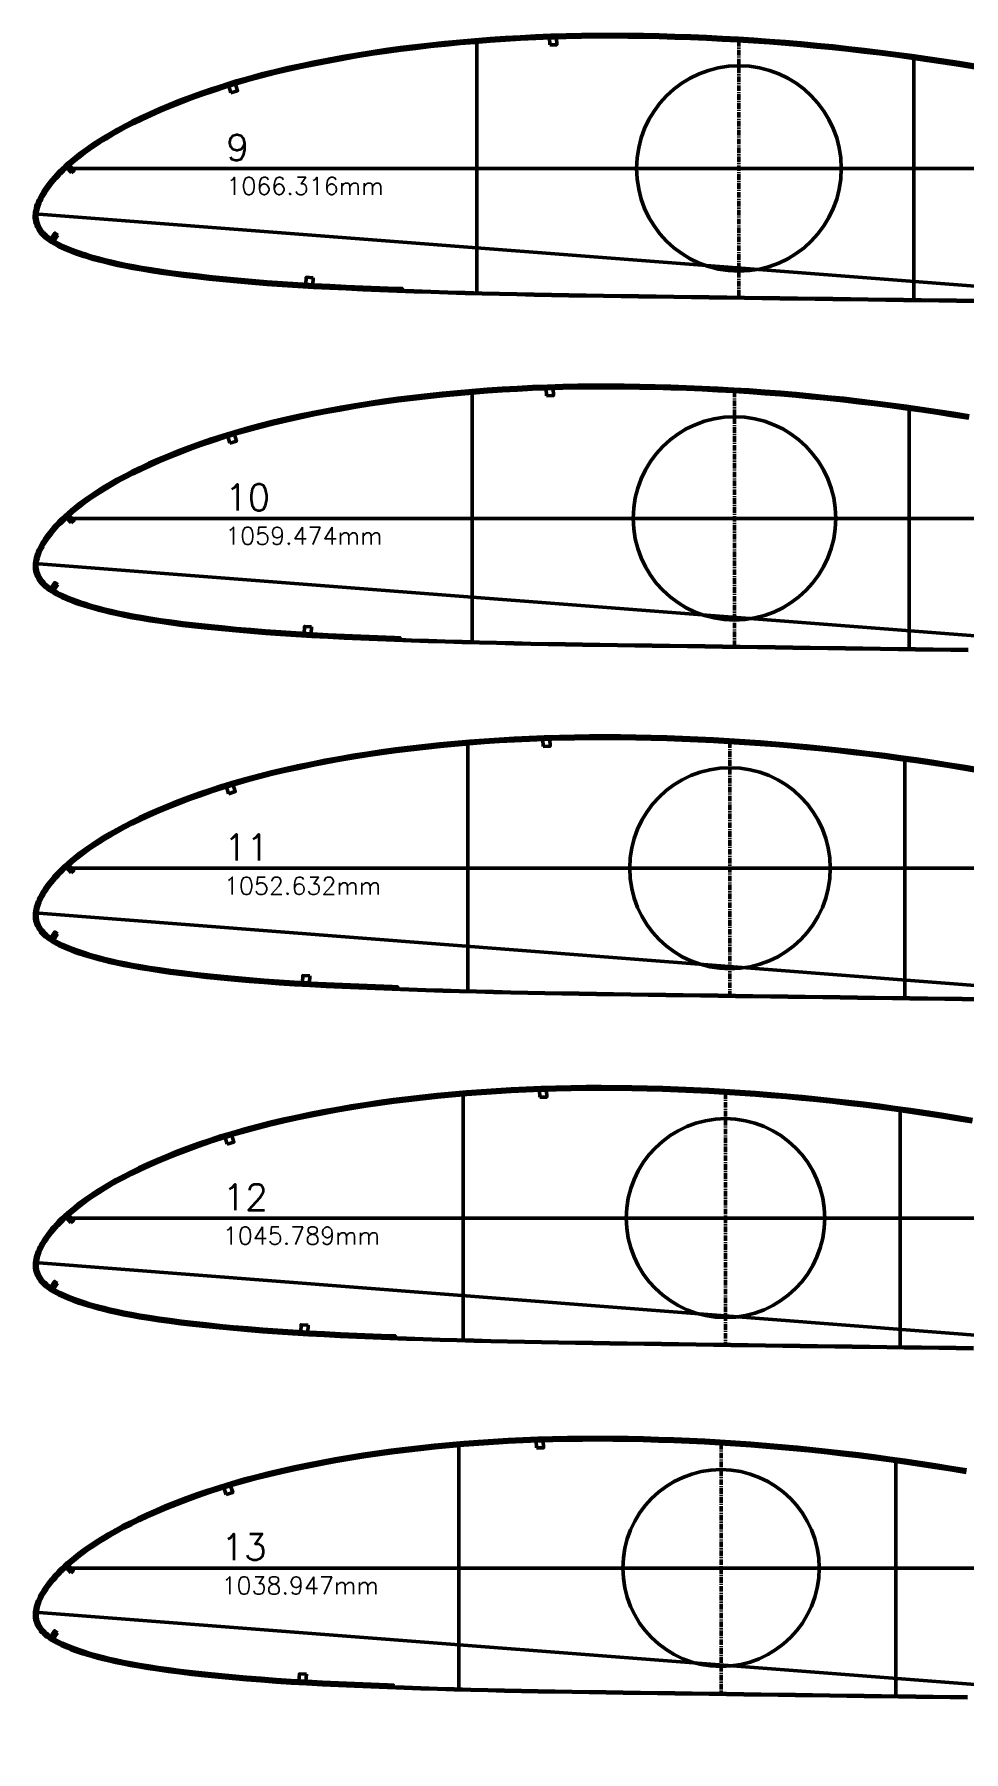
# Model space of a CAD drawing. Header units: metres. Extents: x -3 to 1074, y -15727 to -22.
# Drawn here: x -3 to 528, y -2805 to -1823 of the extents above; entities that cross this region are included whole.
import ezdxf
from ezdxf.enums import TextEntityAlignment as Align

# ---------------------------------------------------------------- set-up
doc = ezdxf.new("R2010")
doc.units = ezdxf.units.M
doc.linetypes.add('CENTER', pattern=[5.08, 3.175, -0.635, 0.635, -0.635])
for name, color, linetype, lineweight in [('FoilLayer', 7, 'Continuous', 50), ('StringerLayer', 7, 'Continuous', 50), ('SubLayer', 7, 'Continuous', 50), ('TextLayer', 7, 'Continuous', 50)]:
    doc.layers.add(name, color=color, linetype=linetype, lineweight=lineweight)
doc.styles.add('MSゴシック', font='romans')

msp = doc.modelspace()

# ---------------------------------------------------------------- linework, layer by layer
at = {"layer": 'FoilLayer'}
for points in [[(534.97, -1840.93), (525.9, -1839.47), (516.84, -1838.07), (507.78, -1836.73), (498.72, -1835.44), (489.67, -1834.23), (480.63, -1833.07), (471.59, -1831.98), (462.56, -1830.95), (453.52, -1829.99), (444.49, -1829.09), (435.47, -1828.26), (426.44, -1827.49), (417.41, -1826.79), (408.38, -1826.15), (399.34, -1825.58), (390.3, -1825.07), (381.28, -1824.62), (372.26, -1824.24), (363.25, -1823.93), (354.26, -1823.68), (345.28, -1823.5), (336.33, -1823.39), (327.41, -1823.34), (318.55, -1823.35), (309.74, -1823.45), (300.98, -1823.62), (292.25, -1823.89), (283.53, -1824.24), (274.83, -1824.67), (266.14, -1825.17), (257.47, -1825.75), (248.83, -1826.41), (240.23, -1827.15), (231.67, -1827.97), (223.15, -1828.87), (214.69, -1829.85), (206.28, -1830.91), (197.94, -1832.06), (189.67, -1833.28), (181.46, -1834.6), (173.32, -1836.01), (165.24, -1837.5), (157.25, -1839.05), (149.41, -1840.67), (141.73, -1842.36), (134.19, -1844.14), (126.81, -1846), (119.58, -1847.96), (112.49, -1849.99), (105.56, -1852.11), (98.79, -1854.3), (92.22, -1856.55), (85.84, -1858.86), (79.69, -1861.22), (73.77, -1863.59), (68.12, -1865.96), (62.76, -1868.32), (57.7, -1870.67), (52.95, -1872.99), (48.49, -1875.28), (44.33, -1877.54), (40.44, -1879.74), (36.82, -1881.89), (33.47, -1883.97), (30.35, -1885.99), (27.47, -1887.95), (24.8, -1889.86), (22.34, -1891.72), (20.05, -1893.53), (17.93, -1895.29), (15.96, -1897), (14.14, -1898.65), (12.44, -1900.26), (10.87, -1901.82), (9.41, -1903.35), (8.05, -1904.83), (6.8, -1906.29), (5.64, -1907.7), (4.56, -1909.08), (3.56, -1910.44), (2.64, -1911.77), (1.79, -1913.06), (0.99, -1914.32), (0.28, -1915.57), (-0.35, -1916.8), (-0.93, -1918.01), (-1.46, -1919.19), (-1.92, -1920.36), (-2.29, -1921.52), (-2.6, -1922.66), (-2.85, -1923.78), (-3.05, -1924.89), (-3.18, -1925.97), (-3.25, -1927.05), (-3.24, -1928.14), (-3.15, -1929.24), (-2.96, -1930.34), (-2.67, -1931.45), (-2.28, -1932.54), (-1.81, -1933.62), (-1.24, -1934.69), (-0.57, -1935.73), (0.19, -1936.74), (1.05, -1937.73), (1.98, -1938.69), (3, -1939.62), (4.11, -1940.53), (5.3, -1941.42), (6.58, -1942.27), (7.95, -1943.1), (9.42, -1943.91), (10.98, -1944.71), (12.64, -1945.5), (14.41, -1946.29), (16.29, -1947.09), (18.29, -1947.89), (20.43, -1948.7), (22.72, -1949.51), (25.17, -1950.32), (27.8, -1951.13), (30.64, -1951.95), (33.69, -1952.78), (36.99, -1953.64), (40.56, -1954.51), (44.42, -1955.39), (48.61, -1956.27), (53.15, -1957.15), (58.09, -1958.02), (63.45, -1958.89), (69.25, -1959.78), (75.48, -1960.67), (82.14, -1961.54), (89.22, -1962.38), (96.72, -1963.2), (104.6, -1964), (112.79, -1964.77), (121.22, -1965.53), (129.81, -1966.23), (138.55, -1966.87), (147.45, -1967.44), (156.54, -1967.96), (165.8, -1968.44), (175.19, -1968.89), (184.7, -1969.3), (194.33, -1969.69), (204.05, -1970.07), (213.82, -1970.43), (223.59, -1970.78), (233.36, -1971.1), (243.16, -1971.39), (253, -1971.65), (262.89, -1971.89), (272.79, -1972.13), (282.69, -1972.35), (292.58, -1972.55), (302.48, -1972.72), (312.43, -1972.87), (322.43, -1973.01), (332.45, -1973.16), (342.49, -1973.31), (352.55, -1973.46), (362.63, -1973.6), (372.73, -1973.73), (382.84, -1973.87), (392.95, -1974.01), (403.07, -1974.16), (413.18, -1974.31), (423.29, -1974.45), (433.39, -1974.59), (443.5, -1974.72), (453.62, -1974.85), (463.73, -1974.99), (473.84, -1975.14), (483.96, -1975.28), (494.07, -1975.42), (504.18, -1975.55), (514.28, -1975.68), (524.38, -1975.81), (534.47, -1975.94)], [(534.73, -1842.41), (525.67, -1840.95), (516.62, -1839.55), (507.57, -1838.21), (498.52, -1836.93), (489.48, -1835.71), (480.45, -1834.56), (471.42, -1833.47), (462.4, -1832.44), (453.37, -1831.48), (444.36, -1830.58), (435.34, -1829.75), (426.32, -1828.98), (417.31, -1828.28), (408.28, -1827.65), (399.26, -1827.08), (390.23, -1826.57), (381.21, -1826.12), (372.21, -1825.74), (363.21, -1825.43), (354.23, -1825.18), (345.26, -1825), (336.32, -1824.89), (327.41, -1824.84), (318.56, -1824.85), (309.77, -1824.95), (301.03, -1825.12), (292.31, -1825.39), (283.61, -1825.74), (274.91, -1826.16), (266.24, -1826.67), (257.59, -1827.25), (248.96, -1827.91), (240.37, -1828.65), (231.82, -1829.47), (223.32, -1830.36), (214.88, -1831.34), (206.49, -1832.4), (198.16, -1833.54), (189.9, -1834.76), (181.72, -1836.08), (173.59, -1837.49), (165.53, -1838.97), (157.56, -1840.52), (149.73, -1842.13), (142.07, -1843.82), (134.56, -1845.59), (127.2, -1847.45), (119.99, -1849.4), (112.93, -1851.43), (106.02, -1853.54), (99.28, -1855.72), (92.73, -1857.96), (86.38, -1860.26), (80.24, -1862.61), (74.35, -1864.97), (68.72, -1867.33), (63.39, -1869.69), (58.36, -1872.02), (53.63, -1874.33), (49.2, -1876.6), (45.07, -1878.84), (41.21, -1881.03), (37.61, -1883.16), (34.28, -1885.23), (31.2, -1887.23), (28.34, -1889.17), (25.71, -1891.06), (23.27, -1892.9), (21.01, -1894.69), (18.91, -1896.43), (16.97, -1898.11), (15.17, -1899.74), (13.5, -1901.32), (11.95, -1902.86), (10.52, -1904.36), (9.19, -1905.82), (7.96, -1907.24), (6.82, -1908.62), (5.77, -1909.97), (4.8, -1911.29), (3.89, -1912.59), (3.06, -1913.86), (2.3, -1915.06), (1.62, -1916.25), (1, -1917.45), (0.44, -1918.63), (-0.07, -1919.74), (-0.49, -1920.82), (-0.84, -1921.91), (-1.14, -1922.99), (-1.38, -1924.04), (-1.56, -1925.07), (-1.68, -1926.09), (-1.75, -1927.04), (-1.75, -1928.01), (-1.67, -1928.98), (-1.5, -1929.96), (-1.25, -1930.95), (-0.91, -1931.94), (-0.49, -1932.92), (0.02, -1933.88), (0.63, -1934.82), (1.33, -1935.76), (2.12, -1936.68), (3, -1937.58), (3.96, -1938.47), (5, -1939.33), (6.13, -1940.17), (7.36, -1940.99), (8.68, -1941.79), (10.1, -1942.58), (11.62, -1943.36), (13.26, -1944.13), (14.99, -1944.91), (16.85, -1945.69), (18.83, -1946.49), (20.93, -1947.28), (23.19, -1948.08), (25.61, -1948.88), (28.22, -1949.69), (31.03, -1950.5), (34.07, -1951.33), (37.35, -1952.18), (40.89, -1953.05), (44.73, -1953.93), (48.89, -1954.8), (53.41, -1955.67), (58.33, -1956.54), (63.67, -1957.41), (69.46, -1958.3), (75.67, -1959.18), (82.32, -1960.05), (89.39, -1960.89), (96.87, -1961.71), (104.74, -1962.5), (112.92, -1963.28), (121.34, -1964.03), (129.92, -1964.73), (138.65, -1965.37), (147.54, -1965.94), (156.62, -1966.46), (165.87, -1966.94), (175.25, -1967.39), (184.76, -1967.8), (194.39, -1968.19), (204.11, -1968.57), (207.37, -1968.69), (207.33, -1969.74), (213.83, -1969.98), (223.61, -1970.33), (233.37, -1970.65), (243.17, -1970.94), (253.01, -1971.2), (262.9, -1971.44), (272.8, -1971.68), (282.7, -1971.9), (292.58, -1972.1), (302.49, -1972.27), (312.44, -1972.42), (322.44, -1972.56), (332.46, -1972.71), (342.5, -1972.86), (352.55, -1973.01), (362.63, -1973.15), (372.74, -1973.28), (382.85, -1973.42), (392.96, -1973.56), (403.07, -1973.71), (413.19, -1973.86), (423.29, -1974), (433.4, -1974.14), (443.51, -1974.27), (453.62, -1974.4), (463.73, -1974.54), (473.85, -1974.69), (483.96, -1974.83), (494.07, -1974.97), (504.18, -1975.1), (514.29, -1975.23), (524.39, -1975.36), (534.47, -1975.49)], [(531.54, -2041.31), (522.53, -2039.86), (513.52, -2038.47), (504.52, -2037.13), (495.52, -2035.86), (486.53, -2034.65), (477.55, -2033.5), (468.56, -2032.42), (459.59, -2031.39), (450.61, -2030.44), (441.64, -2029.54), (432.67, -2028.72), (423.7, -2027.95), (414.73, -2027.26), (405.76, -2026.62), (396.78, -2026.06), (387.8, -2025.55), (378.83, -2025.11), (369.87, -2024.73), (360.92, -2024.42), (351.99, -2024.17), (343.07, -2023.99), (334.17, -2023.88), (325.31, -2023.83), (316.5, -2023.85), (307.75, -2023.94), (299.05, -2024.11), (290.38, -2024.38), (281.72, -2024.72), (273.06, -2025.15), (264.43, -2025.65), (255.82, -2026.23), (247.24, -2026.89), (238.69, -2027.62), (230.18, -2028.44), (221.72, -2029.33), (213.31, -2030.3), (204.96, -2031.36), (196.67, -2032.49), (188.45, -2033.71), (180.3, -2035.02), (172.21, -2036.42), (164.18, -2037.9), (156.25, -2039.44), (148.45, -2041.05), (140.82, -2042.73), (133.33, -2044.5), (126, -2046.35), (118.81, -2048.29), (111.77, -2050.31), (104.88, -2052.42), (98.16, -2054.59), (91.62, -2056.83), (85.29, -2059.13), (79.17, -2061.46), (73.29, -2063.82), (67.68, -2066.18), (62.36, -2068.53), (57.33, -2070.86), (52.61, -2073.16), (48.18, -2075.44), (44.04, -2077.68), (40.18, -2079.87), (36.59, -2082), (33.25, -2084.07), (30.16, -2086.08), (27.29, -2088.03), (24.65, -2089.93), (22.2, -2091.78), (19.92, -2093.58), (17.82, -2095.32), (15.86, -2097.01), (14.05, -2098.66), (12.36, -2100.26), (10.8, -2101.81), (9.35, -2103.33), (8, -2104.8), (6.76, -2106.25), (5.6, -2107.65), (4.53, -2109.03), (3.54, -2110.37), (2.63, -2111.69), (1.78, -2112.97), (0.99, -2114.23), (0.28, -2115.47), (-0.35, -2116.69), (-0.92, -2117.89), (-1.45, -2119.07), (-1.91, -2120.23), (-2.28, -2121.38), (-2.58, -2122.51), (-2.84, -2123.63), (-3.03, -2124.73), (-3.16, -2125.81), (-3.23, -2126.88), (-3.22, -2127.96), (-3.13, -2129.05), (-2.94, -2130.15), (-2.65, -2131.24), (-2.27, -2132.33), (-1.8, -2133.41), (-1.23, -2134.47), (-0.57, -2135.5), (0.19, -2136.5), (1.04, -2137.48), (1.97, -2138.44), (2.98, -2139.37), (4.08, -2140.27), (5.26, -2141.15), (6.54, -2142), (7.9, -2142.83), (9.36, -2143.63), (10.91, -2144.42), (12.56, -2145.21), (14.32, -2146), (16.19, -2146.79), (18.18, -2147.58), (20.3, -2148.38), (22.57, -2149.19), (25.01, -2149.99), (27.62, -2150.8), (30.44, -2151.61), (33.48, -2152.44), (36.75, -2153.29), (40.3, -2154.16), (44.14, -2155.04), (48.29, -2155.91), (52.81, -2156.78), (57.71, -2157.65), (63.04, -2158.52), (68.8, -2159.4), (74.99, -2160.28), (81.61, -2161.15), (88.65, -2161.98), (96.1, -2162.79), (103.93, -2163.58), (112.07, -2164.36), (120.44, -2165.11), (128.98, -2165.81), (137.66, -2166.44), (146.51, -2167.01), (155.54, -2167.52), (164.74, -2168), (174.06, -2168.45), (183.51, -2168.86), (193.08, -2169.24), (202.74, -2169.62), (212.44, -2169.98), (222.16, -2170.33), (231.86, -2170.65), (241.6, -2170.93), (251.38, -2171.19), (261.2, -2171.43), (271.04, -2171.67), (280.88, -2171.89), (290.7, -2172.09), (300.54, -2172.25), (310.43, -2172.4), (320.36, -2172.54), (330.32, -2172.69), (340.3, -2172.84), (350.29, -2172.99), (360.3, -2173.13), (370.34, -2173.26), (380.38, -2173.39), (390.43, -2173.53), (400.48, -2173.68), (410.53, -2173.83), (420.57, -2173.97), (430.61, -2174.11), (440.66, -2174.24), (450.7, -2174.37), (460.75, -2174.51), (470.8, -2174.66), (480.85, -2174.8), (490.9, -2174.94), (500.94, -2175.07), (510.98, -2175.19), (521.02, -2175.32), (531.04, -2175.46)], [(531.3, -2042.79), (522.3, -2041.34), (513.3, -2039.95), (504.31, -2038.62), (495.32, -2037.35), (486.34, -2036.14), (477.37, -2034.99), (468.39, -2033.91), (459.43, -2032.89), (450.46, -2031.93), (441.5, -2031.04), (432.54, -2030.21), (423.59, -2029.45), (414.63, -2028.75), (405.66, -2028.12), (396.69, -2027.55), (387.73, -2027.05), (378.77, -2026.6), (369.82, -2026.23), (360.88, -2025.92), (351.96, -2025.67), (343.05, -2025.49), (334.16, -2025.38), (325.31, -2025.33), (316.52, -2025.35), (307.78, -2025.44), (299.1, -2025.61), (290.44, -2025.88), (281.79, -2026.22), (273.15, -2026.65), (264.53, -2027.15), (255.93, -2027.72), (247.36, -2028.38), (238.83, -2029.12), (230.34, -2029.93), (221.89, -2030.82), (213.5, -2031.79), (205.16, -2032.84), (196.89, -2033.98), (188.69, -2035.19), (180.56, -2036.5), (172.48, -2037.9), (164.47, -2039.37), (156.55, -2040.91), (148.78, -2042.52), (141.16, -2044.19), (133.7, -2045.95), (126.39, -2047.8), (119.23, -2049.73), (112.21, -2051.75), (105.34, -2053.85), (98.64, -2056.01), (92.14, -2058.24), (85.83, -2060.53), (79.73, -2062.86), (73.88, -2065.21), (68.29, -2067.55), (62.99, -2069.89), (57.99, -2072.21), (53.29, -2074.5), (48.89, -2076.76), (44.78, -2078.99), (40.95, -2081.16), (37.38, -2083.28), (34.07, -2085.33), (31, -2087.32), (28.17, -2089.25), (25.55, -2091.12), (23.13, -2092.95), (20.88, -2094.73), (18.8, -2096.46), (16.87, -2098.13), (15.08, -2099.75), (13.42, -2101.32), (11.88, -2102.85), (10.46, -2104.33), (9.14, -2105.78), (7.92, -2107.2), (6.78, -2108.58), (5.74, -2109.91), (4.77, -2111.23), (3.88, -2112.52), (3.04, -2113.77), (2.29, -2114.97), (1.62, -2116.15), (1.01, -2117.34), (0.44, -2118.51), (-0.06, -2119.61), (-0.48, -2120.69), (-0.83, -2121.77), (-1.12, -2122.85), (-1.36, -2123.89), (-1.54, -2124.91), (-1.66, -2125.92), (-1.73, -2126.87), (-1.73, -2127.83), (-1.65, -2128.79), (-1.49, -2129.77), (-1.23, -2130.75), (-0.9, -2131.73), (-0.48, -2132.7), (0.03, -2133.65), (0.63, -2134.6), (1.33, -2135.52), (2.11, -2136.44), (2.99, -2137.33), (3.94, -2138.21), (4.98, -2139.07), (6.1, -2139.9), (7.31, -2140.72), (8.63, -2141.51), (10.04, -2142.3), (11.55, -2143.07), (13.17, -2143.84), (14.9, -2144.61), (16.74, -2145.39), (18.71, -2146.18), (20.8, -2146.97), (23.04, -2147.77), (25.45, -2148.56), (28.04, -2149.36), (30.83, -2150.17), (33.85, -2150.99), (37.11, -2151.84), (40.63, -2152.7), (44.44, -2153.57), (48.58, -2154.44), (53.07, -2155.31), (57.95, -2156.17), (63.27, -2157.03), (69.01, -2157.91), (75.19, -2158.79), (81.79, -2159.66), (88.81, -2160.49), (96.25, -2161.3), (104.07, -2162.09), (112.2, -2162.86), (120.56, -2163.61), (129.09, -2164.31), (137.76, -2164.95), (146.59, -2165.51), (155.62, -2166.02), (164.81, -2166.5), (174.13, -2166.95), (183.57, -2167.36), (193.14, -2167.75), (202.8, -2168.12), (206.04, -2168.24), (206, -2169.29), (212.46, -2169.53), (222.17, -2169.88), (231.88, -2170.2), (241.61, -2170.48), (251.39, -2170.74), (261.21, -2170.98), (271.05, -2171.22), (280.88, -2171.44), (290.71, -2171.64), (300.55, -2171.8), (310.44, -2171.95), (320.37, -2172.09), (330.33, -2172.24), (340.3, -2172.39), (350.29, -2172.54), (360.31, -2172.68), (370.34, -2172.81), (380.39, -2172.94), (390.44, -2173.09), (400.49, -2173.23), (410.54, -2173.38), (420.58, -2173.52), (430.62, -2173.66), (440.66, -2173.79), (450.71, -2173.92), (460.76, -2174.06), (470.81, -2174.21), (480.86, -2174.35), (490.9, -2174.49), (500.95, -2174.62), (510.99, -2174.74), (521.02, -2174.87), (531.05, -2175.01)], [(537.05, -2243.18), (528.1, -2241.69), (519.15, -2240.25), (510.2, -2238.86), (501.26, -2237.54), (492.32, -2236.27), (483.39, -2235.07), (474.46, -2233.93), (465.54, -2232.85), (456.62, -2231.84), (447.7, -2230.89), (438.79, -2230), (429.88, -2229.18), (420.97, -2228.42), (412.06, -2227.73), (403.14, -2227.1), (394.22, -2226.53), (385.3, -2226.03), (376.38, -2225.59), (367.48, -2225.21), (358.59, -2224.9), (349.71, -2224.66), (340.85, -2224.48), (332.01, -2224.37), (323.21, -2224.32), (314.46, -2224.34), (305.77, -2224.43), (297.12, -2224.6), (288.5, -2224.87), (279.9, -2225.21), (271.3, -2225.63), (262.72, -2226.13), (254.17, -2226.71), (245.64, -2227.36), (237.15, -2228.09), (228.69, -2228.9), (220.29, -2229.78), (211.93, -2230.75), (203.64, -2231.8), (195.4, -2232.93), (187.23, -2234.14), (179.14, -2235.44), (171.1, -2236.83), (163.12, -2238.3), (155.24, -2239.84), (147.49, -2241.43), (139.91, -2243.1), (132.47, -2244.86), (125.19, -2246.7), (118.04, -2248.62), (111.05, -2250.64), (104.2, -2252.73), (97.52, -2254.89), (91.03, -2257.11), (84.74, -2259.39), (78.66, -2261.71), (72.82, -2264.06), (67.24, -2266.4), (61.95, -2268.73), (56.96, -2271.05), (52.27, -2273.34), (47.87, -2275.6), (43.76, -2277.83), (39.92, -2280), (36.35, -2282.12), (33.04, -2284.17), (29.96, -2286.17), (27.12, -2288.11), (24.49, -2289.99), (22.05, -2291.83), (19.8, -2293.62), (17.7, -2295.35), (15.76, -2297.03), (13.95, -2298.67), (12.28, -2300.25), (10.73, -2301.8), (9.29, -2303.3), (7.95, -2304.77), (6.71, -2306.21), (5.56, -2307.6), (4.5, -2308.97), (3.52, -2310.3), (2.61, -2311.61), (1.76, -2312.89), (0.98, -2314.14), (0.28, -2315.37), (-0.34, -2316.58), (-0.92, -2317.78), (-1.44, -2318.94), (-1.89, -2320.1), (-2.26, -2321.24), (-2.57, -2322.37), (-2.82, -2323.48), (-3.01, -2324.57), (-3.14, -2325.64), (-3.21, -2326.7), (-3.2, -2327.78), (-3.11, -2328.86), (-2.92, -2329.95), (-2.63, -2331.04), (-2.26, -2332.12), (-1.79, -2333.19), (-1.22, -2334.24), (-0.56, -2335.27), (0.19, -2336.27), (1.03, -2337.24), (1.96, -2338.19), (2.97, -2339.11), (4.06, -2340.01), (5.23, -2340.89), (6.49, -2341.73), (7.85, -2342.55), (9.3, -2343.35), (10.84, -2344.14), (12.48, -2344.92), (14.23, -2345.7), (16.08, -2346.48), (18.06, -2347.27), (20.17, -2348.07), (22.42, -2348.87), (24.84, -2349.67), (27.44, -2350.47), (30.24, -2351.28), (33.26, -2352.11), (36.52, -2352.95), (40.04, -2353.81), (43.85, -2354.68), (47.98, -2355.55), (52.47, -2356.42), (57.34, -2357.27), (62.63, -2358.14), (68.36, -2359.01), (74.51, -2359.89), (81.09, -2360.75), (88.08, -2361.58), (95.48, -2362.39), (103.26, -2363.17), (111.34, -2363.94), (119.66, -2364.68), (128.15, -2365.38), (136.77, -2366.01), (145.56, -2366.58), (154.53, -2367.08), (163.67, -2367.56), (172.94, -2368), (182.33, -2368.41), (191.83, -2368.8), (201.43, -2369.17), (211.07, -2369.53), (220.72, -2369.87), (230.37, -2370.19), (240.04, -2370.47), (249.75, -2370.73), (259.51, -2370.97), (269.29, -2371.2), (279.06, -2371.42), (288.82, -2371.62), (298.6, -2371.79), (308.42, -2371.93), (318.29, -2372.07), (328.19, -2372.22), (338.1, -2372.37), (348.02, -2372.52), (357.97, -2372.65), (367.95, -2372.79), (377.93, -2372.92), (387.91, -2373.06), (397.89, -2373.21), (407.88, -2373.35), (417.85, -2373.5), (427.83, -2373.63), (437.81, -2373.76), (447.79, -2373.89), (457.78, -2374.03), (467.76, -2374.17), (477.75, -2374.32), (487.73, -2374.45), (497.71, -2374.58), (507.68, -2374.71), (517.65, -2374.83), (527.61, -2374.97), (537.56, -2375.12)], [(536.8, -2244.66), (527.87, -2243.17), (518.92, -2241.73), (509.98, -2240.35), (501.05, -2239.02), (492.12, -2237.76), (483.2, -2236.56), (474.28, -2235.42), (465.37, -2234.34), (456.46, -2233.33), (447.55, -2232.38), (438.65, -2231.49), (429.75, -2230.67), (420.85, -2229.91), (411.95, -2229.22), (403.04, -2228.6), (394.13, -2228.03), (385.22, -2227.53), (376.32, -2227.09), (367.43, -2226.71), (358.55, -2226.4), (349.68, -2226.16), (340.83, -2225.98), (332, -2225.87), (323.21, -2225.82), (314.48, -2225.84), (305.8, -2225.93), (297.17, -2226.1), (288.56, -2226.36), (279.97, -2226.71), (271.39, -2227.13), (262.82, -2227.63), (254.28, -2228.2), (245.77, -2228.85), (237.29, -2229.58), (228.85, -2230.39), (220.46, -2231.27), (212.12, -2232.24), (203.84, -2233.29), (195.62, -2234.41), (187.47, -2235.62), (179.39, -2236.92), (171.37, -2238.31), (163.4, -2239.78), (155.54, -2241.3), (147.82, -2242.9), (140.25, -2244.56), (132.84, -2246.31), (125.58, -2248.14), (118.46, -2250.06), (111.48, -2252.07), (104.66, -2254.15), (98.01, -2256.31), (91.54, -2258.52), (85.28, -2260.79), (79.22, -2263.11), (73.4, -2265.44), (67.85, -2267.77), (62.58, -2270.09), (57.62, -2272.39), (52.95, -2274.67), (48.58, -2276.92), (44.5, -2279.13), (40.69, -2281.29), (37.14, -2283.39), (33.85, -2285.43), (30.81, -2287.41), (27.99, -2289.33), (25.39, -2291.19), (22.98, -2293.01), (20.75, -2294.77), (18.68, -2296.49), (16.77, -2298.15), (14.99, -2299.76), (13.34, -2301.32), (11.81, -2302.84), (10.4, -2304.31), (9.09, -2305.75), (7.87, -2307.16), (6.75, -2308.53), (5.71, -2309.85), (4.75, -2311.16), (3.86, -2312.44), (3.03, -2313.69), (2.28, -2314.88), (1.61, -2316.05), (1.01, -2317.23), (0.45, -2318.39), (-0.05, -2319.49), (-0.47, -2320.55), (-0.81, -2321.63), (-1.1, -2322.7), (-1.34, -2323.74), (-1.52, -2324.75), (-1.64, -2325.76), (-1.71, -2326.7), (-1.71, -2327.65), (-1.63, -2328.61), (-1.47, -2329.57), (-1.22, -2330.55), (-0.88, -2331.52), (-0.46, -2332.48), (0.04, -2333.43), (0.63, -2334.37), (1.33, -2335.29), (2.11, -2336.19), (2.97, -2337.08), (3.92, -2337.96), (4.95, -2338.81), (6.06, -2339.64), (7.27, -2340.45), (8.57, -2341.24), (9.98, -2342.01), (11.48, -2342.78), (13.09, -2343.55), (14.81, -2344.32), (16.64, -2345.09), (18.59, -2345.87), (20.67, -2346.66), (22.9, -2347.45), (25.28, -2348.24), (27.86, -2349.03), (30.64, -2349.83), (33.64, -2350.65), (36.87, -2351.49), (40.37, -2352.35), (44.16, -2353.21), (48.26, -2354.08), (52.73, -2354.94), (57.58, -2355.79), (62.86, -2356.65), (68.57, -2357.53), (74.7, -2358.4), (81.26, -2359.26), (88.24, -2360.09), (95.63, -2360.9), (103.4, -2361.68), (111.48, -2362.45), (119.78, -2363.19), (128.26, -2363.88), (136.87, -2364.52), (145.65, -2365.08), (154.61, -2365.59), (163.74, -2366.06), (173.01, -2366.51), (182.39, -2366.91), (191.89, -2367.3), (201.49, -2367.67), (204.71, -2367.79), (204.67, -2368.84), (211.09, -2369.08), (220.74, -2369.42), (230.38, -2369.74), (240.05, -2370.02), (249.76, -2370.28), (259.52, -2370.52), (269.3, -2370.75), (279.07, -2370.97), (288.83, -2371.17), (298.61, -2371.34), (308.43, -2371.48), (318.3, -2371.62), (328.19, -2371.77), (338.11, -2371.92), (348.03, -2372.07), (357.98, -2372.2), (367.95, -2372.34), (377.93, -2372.47), (387.92, -2372.61), (397.9, -2372.76), (407.89, -2372.9), (417.86, -2373.05), (427.83, -2373.18), (437.82, -2373.31), (447.8, -2373.44), (457.78, -2373.58), (467.77, -2373.72), (477.75, -2373.87), (487.73, -2374), (497.71, -2374.13), (507.69, -2374.26), (517.66, -2374.38), (527.62, -2374.52), (537.56, -2374.67)], [(533.56, -2443.55), (524.67, -2442.07), (515.78, -2440.63), (506.89, -2439.26), (498, -2437.94), (489.12, -2436.69), (480.25, -2435.49), (471.38, -2434.36), (462.51, -2433.29), (453.65, -2432.28), (444.79, -2431.34), (435.94, -2430.45), (427.08, -2429.64), (418.23, -2428.88), (409.38, -2428.2), (400.52, -2427.57), (391.65, -2427.01), (382.79, -2426.51), (373.94, -2426.07), (365.09, -2425.7), (356.26, -2425.39), (347.44, -2425.15), (338.63, -2424.97), (329.85, -2424.86), (321.11, -2424.81), (312.42, -2424.83), (303.78, -2424.92), (295.19, -2425.09), (286.63, -2425.35), (278.08, -2425.7), (269.53, -2426.12), (261.01, -2426.61), (252.51, -2427.18), (244.04, -2427.83), (235.6, -2428.56), (227.21, -2429.36), (218.86, -2430.24), (210.56, -2431.2), (202.31, -2432.24), (194.13, -2433.36), (186.02, -2434.57), (177.97, -2435.86), (169.99, -2437.24), (162.06, -2438.7), (154.23, -2440.23), (146.54, -2441.81), (139, -2443.47), (131.61, -2445.21), (124.37, -2447.04), (117.28, -2448.96), (110.32, -2450.96), (103.52, -2453.03), (96.89, -2455.18), (90.44, -2457.39), (84.19, -2459.65), (78.15, -2461.96), (72.35, -2464.29), (66.81, -2466.62), (61.55, -2468.93), (56.59, -2471.23), (51.93, -2473.51), (47.56, -2475.76), (43.47, -2477.97), (39.66, -2480.13), (36.12, -2482.23), (32.82, -2484.28), (29.77, -2486.26), (26.94, -2488.18), (24.33, -2490.06), (21.91, -2491.88), (19.67, -2493.66), (17.59, -2495.38), (15.66, -2497.05), (13.86, -2498.68), (12.2, -2500.25), (10.66, -2501.79), (9.23, -2503.28), (7.9, -2504.74), (6.67, -2506.17), (5.53, -2507.55), (4.47, -2508.91), (3.49, -2510.24), (2.59, -2511.54), (1.75, -2512.81), (0.97, -2514.04), (0.28, -2515.27), (-0.34, -2516.48), (-0.91, -2517.66), (-1.43, -2518.82), (-1.88, -2519.97), (-2.25, -2521.1), (-2.55, -2522.22), (-2.8, -2523.33), (-2.99, -2524.41), (-3.12, -2525.47), (-3.19, -2526.53), (-3.18, -2527.6), (-3.09, -2528.68), (-2.9, -2529.76), (-2.62, -2530.84), (-2.24, -2531.92), (-1.77, -2532.98), (-1.21, -2534.02), (-0.56, -2535.04), (0.19, -2536.03), (1.03, -2537), (1.95, -2537.94), (2.95, -2538.86), (4.03, -2539.75), (5.2, -2540.62), (6.45, -2541.46), (7.8, -2542.27), (9.24, -2543.07), (10.77, -2543.85), (12.4, -2544.63), (14.13, -2545.4), (15.98, -2546.18), (17.94, -2546.97), (20.04, -2547.76), (22.28, -2548.55), (24.68, -2549.35), (27.27, -2550.14), (30.05, -2550.95), (33.04, -2551.77), (36.28, -2552.61), (39.78, -2553.46), (43.57, -2554.33), (47.67, -2555.19), (52.12, -2556.05), (56.97, -2556.9), (62.23, -2557.76), (67.91, -2558.63), (74.03, -2559.5), (80.56, -2560.36), (87.51, -2561.18), (94.86, -2561.98), (102.59, -2562.76), (110.62, -2563.53), (118.88, -2564.26), (127.31, -2564.96), (135.89, -2565.58), (144.61, -2566.14), (153.53, -2566.65), (162.61, -2567.12), (171.82, -2567.56), (181.14, -2567.97), (190.59, -2568.35), (200.12, -2568.72), (209.7, -2569.08), (219.29, -2569.42), (228.87, -2569.73), (238.48, -2570.01), (248.13, -2570.27), (257.83, -2570.51), (267.54, -2570.74), (277.25, -2570.96), (286.94, -2571.15), (296.66, -2571.32), (306.42, -2571.47), (316.22, -2571.6), (326.05, -2571.75), (335.9, -2571.9), (345.76, -2572.05), (355.65, -2572.18), (365.55, -2572.31), (375.47, -2572.45), (385.39, -2572.59), (395.31, -2572.73), (405.23, -2572.88), (415.14, -2573.02), (425.05, -2573.15), (434.97, -2573.28), (444.88, -2573.41), (454.8, -2573.55), (464.72, -2573.69), (474.64, -2573.83), (484.56, -2573.97), (494.47, -2574.1), (504.38, -2574.22), (514.29, -2574.35), (524.18, -2574.48), (534.06, -2574.63)], [(533.31, -2445.03), (524.43, -2443.55), (515.55, -2442.12), (506.67, -2440.74), (497.79, -2439.43), (488.92, -2438.17), (480.06, -2436.98), (471.2, -2435.85), (462.34, -2434.78), (453.49, -2433.77), (444.64, -2432.83), (435.8, -2431.95), (426.96, -2431.13), (418.12, -2430.38), (409.27, -2429.69), (400.42, -2429.07), (391.57, -2428.51), (382.72, -2428.01), (373.87, -2427.57), (365.04, -2427.2), (356.22, -2426.89), (347.41, -2426.65), (338.62, -2426.47), (329.84, -2426.36), (321.11, -2426.31), (312.43, -2426.33), (303.81, -2426.42), (295.24, -2426.59), (286.69, -2426.85), (278.15, -2427.2), (269.62, -2427.61), (261.11, -2428.11), (252.63, -2428.68), (244.17, -2429.33), (235.75, -2430.05), (227.36, -2430.85), (219.03, -2431.73), (210.74, -2432.69), (202.52, -2433.73), (194.35, -2434.85), (186.25, -2436.05), (178.23, -2437.34), (170.26, -2438.72), (162.34, -2440.18), (154.53, -2441.7), (146.86, -2443.28), (139.34, -2444.93), (131.98, -2446.67), (124.76, -2448.49), (117.69, -2450.4), (110.76, -2452.39), (103.99, -2454.46), (97.38, -2456.6), (90.95, -2458.8), (84.73, -2461.06), (78.71, -2463.35), (72.93, -2465.67), (67.41, -2467.99), (62.18, -2470.3), (57.25, -2472.58), (52.61, -2474.84), (48.27, -2477.08), (44.21, -2479.27), (40.43, -2481.42), (36.91, -2483.51), (33.64, -2485.53), (30.61, -2487.5), (27.82, -2489.4), (25.23, -2491.25), (22.84, -2493.06), (20.62, -2494.81), (18.57, -2496.52), (16.66, -2498.17), (14.9, -2499.76), (13.26, -2501.32), (11.74, -2502.82), (10.34, -2504.29), (9.03, -2505.72), (7.83, -2507.12), (6.71, -2508.48), (5.68, -2509.8), (4.73, -2511.09), (3.84, -2512.37), (3.02, -2513.6), (2.28, -2514.79), (1.61, -2515.95), (1.01, -2517.13), (0.46, -2518.28), (-0.04, -2519.37), (-0.45, -2520.42), (-0.8, -2521.49), (-1.09, -2522.56), (-1.32, -2523.59), (-1.5, -2524.59), (-1.62, -2525.59), (-1.69, -2526.52), (-1.69, -2527.47), (-1.61, -2528.42), (-1.45, -2529.38), (-1.2, -2530.35), (-0.87, -2531.31), (-0.45, -2532.27), (0.05, -2533.21), (0.64, -2534.14), (1.33, -2535.05), (2.1, -2535.95), (2.96, -2536.84), (3.9, -2537.7), (4.92, -2538.55), (6.03, -2539.37), (7.23, -2540.18), (8.52, -2540.96), (9.92, -2541.73), (11.41, -2542.5), (13.01, -2543.26), (14.72, -2544.02), (16.53, -2544.79), (18.47, -2545.56), (20.54, -2546.35), (22.75, -2547.13), (25.12, -2547.91), (27.68, -2548.7), (30.44, -2549.5), (33.42, -2550.32), (36.64, -2551.15), (40.11, -2552), (43.87, -2552.86), (47.95, -2553.72), (52.38, -2554.57), (57.21, -2555.42), (62.45, -2556.28), (68.13, -2557.15), (74.22, -2558.01), (80.74, -2558.87), (87.67, -2559.69), (95.01, -2560.49), (102.73, -2561.27), (110.75, -2562.03), (119.01, -2562.77), (127.42, -2563.46), (135.98, -2564.09), (144.7, -2564.65), (153.61, -2565.15), (162.68, -2565.62), (171.88, -2566.06), (181.2, -2566.47), (190.64, -2566.85), (200.18, -2567.22), (203.38, -2567.34), (203.34, -2568.39), (209.72, -2568.63), (219.3, -2568.97), (228.88, -2569.28), (238.49, -2569.56), (248.14, -2569.82), (257.84, -2570.06), (267.55, -2570.29), (277.26, -2570.51), (286.95, -2570.7), (296.67, -2570.87), (306.43, -2571.02), (316.23, -2571.15), (326.06, -2571.3), (335.91, -2571.45), (345.77, -2571.6), (355.65, -2571.73), (365.56, -2571.86), (375.48, -2572), (385.39, -2572.14), (395.31, -2572.28), (405.23, -2572.43), (415.14, -2572.57), (425.05, -2572.7), (434.97, -2572.83), (444.89, -2572.96), (454.81, -2573.1), (464.73, -2573.24), (474.65, -2573.38), (484.56, -2573.52), (494.48, -2573.65), (504.39, -2573.77), (514.29, -2573.9), (524.19, -2574.03), (534.07, -2574.18)], [(530.07, -2643.92), (521.24, -2642.45), (512.4, -2641.02), (503.57, -2639.66), (494.74, -2638.35), (485.92, -2637.1), (477.11, -2635.91), (468.29, -2634.79), (459.49, -2633.73), (450.68, -2632.72), (441.88, -2631.79), (433.08, -2630.91), (424.29, -2630.1), (415.5, -2629.35), (406.7, -2628.67), (397.9, -2628.05), (389.09, -2627.49), (380.29, -2626.99), (371.49, -2626.56), (362.7, -2626.19), (353.93, -2625.88), (345.17, -2625.64), (336.42, -2625.47), (327.69, -2625.35), (319.01, -2625.3), (310.37, -2625.32), (301.79, -2625.41), (293.26, -2625.58), (284.75, -2625.84), (276.26, -2626.18), (267.77, -2626.6), (259.31, -2627.09), (250.86, -2627.66), (242.45, -2628.3), (234.06, -2629.02), (225.72, -2629.82), (217.42, -2630.7), (209.18, -2631.65), (200.99, -2632.69), (192.86, -2633.8), (184.8, -2635), (176.81, -2636.28), (168.87, -2637.65), (161, -2639.1), (153.22, -2640.62), (145.58, -2642.19), (138.09, -2643.84), (130.75, -2645.57), (123.56, -2647.39), (116.51, -2649.29), (109.6, -2651.28), (102.85, -2653.34), (96.26, -2655.47), (89.85, -2657.67), (83.64, -2659.92), (77.64, -2662.21), (71.87, -2664.52), (66.37, -2666.84), (61.15, -2669.14), (56.22, -2671.42), (51.59, -2673.68), (47.25, -2675.92), (43.19, -2678.11), (39.4, -2680.26), (35.88, -2682.35), (32.61, -2684.38), (29.57, -2686.35), (26.77, -2688.26), (24.17, -2690.12), (21.77, -2691.94), (19.54, -2693.7), (17.47, -2695.41), (15.55, -2697.07), (13.77, -2698.68), (12.12, -2700.25), (10.59, -2701.78), (9.17, -2703.26), (7.85, -2704.71), (6.63, -2706.12), (5.49, -2707.5), (4.44, -2708.85), (3.47, -2710.17), (2.58, -2711.46), (1.74, -2712.72), (0.97, -2713.95), (0.27, -2715.17), (-0.34, -2716.37), (-0.91, -2717.55), (-1.42, -2718.7), (-1.87, -2719.84), (-2.23, -2720.96), (-2.53, -2722.08), (-2.78, -2723.17), (-2.97, -2724.25), (-3.1, -2725.31), (-3.16, -2726.36), (-3.16, -2727.42), (-3.07, -2728.49), (-2.88, -2729.56), (-2.6, -2730.64), (-2.23, -2731.71), (-1.76, -2732.76), (-1.21, -2733.8), (-0.55, -2734.81), (0.19, -2735.8), (1.02, -2736.76), (1.93, -2737.69), (2.93, -2738.61), (4, -2739.49), (5.16, -2740.35), (6.41, -2741.19), (7.75, -2742), (9.18, -2742.79), (10.7, -2743.56), (12.32, -2744.33), (14.04, -2745.1), (15.87, -2745.88), (17.83, -2746.66), (19.91, -2747.45), (22.13, -2748.24), (24.52, -2749.03), (27.09, -2749.82), (29.85, -2750.61), (32.83, -2751.43), (36.04, -2752.26), (39.52, -2753.11), (43.28, -2753.97), (47.36, -2754.83), (51.78, -2755.68), (56.59, -2756.53), (61.82, -2757.38), (67.47, -2758.25), (73.54, -2759.11), (80.03, -2759.96), (86.93, -2760.78), (94.24, -2761.58), (101.91, -2762.35), (109.9, -2763.11), (118.11, -2763.84), (126.48, -2764.53), (135, -2765.16), (143.67, -2765.71), (152.52, -2766.21), (161.55, -2766.68), (170.69, -2767.12), (179.96, -2767.52), (189.34, -2767.9), (198.81, -2768.27), (208.33, -2768.63), (217.85, -2768.97), (227.37, -2769.28), (236.91, -2769.56), (246.51, -2769.81), (256.14, -2770.05), (265.79, -2770.28), (275.43, -2770.5), (285.07, -2770.69), (294.72, -2770.85), (304.41, -2771), (314.16, -2771.14), (323.92, -2771.28), (333.7, -2771.43), (343.5, -2771.58), (353.32, -2771.71), (363.16, -2771.84), (373.01, -2771.97), (382.87, -2772.11), (392.72, -2772.25), (402.58, -2772.4), (412.42, -2772.54), (422.27, -2772.67), (432.12, -2772.8), (441.97, -2772.93), (451.83, -2773.07), (461.68, -2773.21), (471.54, -2773.35), (481.38, -2773.48), (491.24, -2773.61), (501.08, -2773.74), (510.92, -2773.86), (520.75, -2774), (530.57, -2774.14)], [(529.82, -2645.4), (521, -2643.93), (512.18, -2642.51), (503.35, -2641.14), (494.53, -2639.83), (485.72, -2638.59), (476.92, -2637.4), (468.11, -2636.28), (459.32, -2635.22), (450.52, -2634.22), (441.73, -2633.28), (432.95, -2632.4), (424.16, -2631.59), (415.38, -2630.84), (406.59, -2630.16), (397.8, -2629.54), (389.01, -2628.99), (380.21, -2628.49), (371.43, -2628.05), (362.65, -2627.68), (353.89, -2627.38), (345.14, -2627.14), (336.4, -2626.97), (327.69, -2626.85), (319.01, -2626.8), (310.39, -2626.82), (301.82, -2626.91), (293.3, -2627.08), (284.81, -2627.34), (276.33, -2627.68), (267.86, -2628.1), (259.41, -2628.59), (250.98, -2629.15), (242.57, -2629.8), (234.21, -2630.52), (225.88, -2631.31), (217.6, -2632.19), (209.37, -2633.14), (201.19, -2634.17), (193.08, -2635.28), (185.04, -2636.48), (177.06, -2637.76), (169.15, -2639.13), (161.28, -2640.58), (153.52, -2642.09), (145.9, -2643.66), (138.43, -2645.3), (131.12, -2647.03), (123.95, -2648.84), (116.92, -2650.73), (110.04, -2652.71), (103.31, -2654.77), (96.74, -2656.89), (90.36, -2659.08), (84.18, -2661.32), (78.2, -2663.6), (72.46, -2665.91), (66.97, -2668.21), (61.78, -2670.5), (56.88, -2672.77), (52.27, -2675.02), (47.96, -2677.24), (43.93, -2679.42), (40.17, -2681.55), (36.67, -2683.62), (33.42, -2685.64), (30.42, -2687.59), (27.64, -2689.48), (25.07, -2691.32), (22.7, -2693.11), (20.5, -2694.85), (18.45, -2696.55), (16.56, -2698.18), (14.8, -2699.77), (13.18, -2701.31), (11.67, -2702.81), (10.28, -2704.27), (8.98, -2705.69), (7.78, -2707.08), (6.67, -2708.43), (5.65, -2709.74), (4.7, -2711.02), (3.83, -2712.29), (3.01, -2713.52), (2.27, -2714.69), (1.61, -2715.85), (1.01, -2717.02), (0.46, -2718.16), (-0.03, -2719.24), (-0.44, -2720.29), (-0.78, -2721.36), (-1.07, -2722.41), (-1.3, -2723.43), (-1.48, -2724.43), (-1.6, -2725.42), (-1.66, -2726.35), (-1.67, -2727.29), (-1.59, -2728.23), (-1.43, -2729.19), (-1.18, -2730.15), (-0.85, -2731.1), (-0.44, -2732.05), (0.05, -2732.99), (0.64, -2733.91), (1.32, -2734.82), (2.09, -2735.71), (2.95, -2736.59), (3.88, -2737.45), (4.9, -2738.29), (6, -2739.11), (7.19, -2739.91), (8.47, -2740.69), (9.86, -2741.45), (11.34, -2742.21), (12.93, -2742.96), (14.62, -2743.72), (16.43, -2744.49), (18.36, -2745.26), (20.41, -2746.03), (22.6, -2746.81), (24.96, -2747.59), (27.5, -2748.37), (30.25, -2749.17), (33.2, -2749.98), (36.4, -2750.81), (39.85, -2751.65), (43.59, -2752.5), (47.64, -2753.36), (52.04, -2754.2), (56.84, -2755.05), (62.05, -2755.9), (67.68, -2756.76), (73.74, -2757.63), (80.21, -2758.47), (87.1, -2759.29), (94.39, -2760.09), (102.06, -2760.86), (110.03, -2761.62), (118.23, -2762.35), (126.59, -2763.03), (135.09, -2763.66), (143.75, -2764.21), (152.6, -2764.71), (161.62, -2765.18), (170.76, -2765.62), (180.02, -2766.03), (189.4, -2766.4), (198.87, -2766.77), (202.05, -2766.89), (202.01, -2767.94), (208.34, -2768.18), (217.87, -2768.52), (227.38, -2768.83), (236.93, -2769.11), (246.52, -2769.36), (256.15, -2769.6), (265.8, -2769.83), (275.44, -2770.05), (285.07, -2770.24), (294.72, -2770.4), (304.42, -2770.55), (314.16, -2770.69), (323.93, -2770.83), (333.71, -2770.98), (343.51, -2771.13), (353.33, -2771.26), (363.17, -2771.39), (373.02, -2771.52), (382.87, -2771.66), (392.73, -2771.8), (402.58, -2771.95), (412.43, -2772.09), (422.27, -2772.22), (432.13, -2772.35), (441.98, -2772.48), (451.83, -2772.62), (461.69, -2772.76), (471.54, -2772.9), (481.39, -2773.03), (491.24, -2773.16), (501.09, -2773.29), (510.93, -2773.41), (520.76, -2773.55), (530.58, -2773.69)]]:
    msp.add_lwpolyline(points, dxfattribs=at)
at = {"layer": 'StringerLayer'}
for points in [[(291.6, -1829.41), (295.6, -1829.29), (295.48, -1825.29), (291.48, -1825.41), (291.6, -1829.41)], [(109.24, -1856.74), (113.06, -1855.57), (111.89, -1851.74), (108.07, -1852.91), (109.24, -1856.74)], [(17.98, -1902.59), (19.46, -1901.25), (16.77, -1898.28), (15.29, -1899.63), (17.98, -1902.59)], [(10.16, -1938.06), (8.5, -1936.94), (6.28, -1940.27), (7.94, -1941.38), (10.16, -1938.06)], [(156.33, -1962.44), (152.33, -1962.21), (152.11, -1966.2), (156.1, -1966.43), (156.33, -1962.44)], [(289.72, -2029.9), (293.72, -2029.78), (293.6, -2025.78), (289.6, -2025.9), (289.72, -2029.9)], [(108.53, -2057.05), (112.36, -2055.88), (111.19, -2052.06), (107.37, -2053.23), (108.53, -2057.05)], [(17.88, -2102.61), (19.36, -2101.26), (16.68, -2098.3), (15.19, -2099.64), (17.88, -2102.61)], [(10.12, -2137.79), (8.46, -2136.67), (6.24, -2140), (7.9, -2141.11), (10.12, -2137.79)], [(155.34, -2162), (151.35, -2161.77), (151.12, -2165.77), (155.11, -2165.99), (155.34, -2162)], [(287.84, -2230.39), (291.83, -2230.27), (291.71, -2226.27), (287.71, -2226.39), (287.84, -2230.39)], [(107.83, -2257.37), (111.66, -2256.2), (110.49, -2252.37), (106.66, -2253.54), (107.83, -2257.37)], [(17.78, -2302.62), (19.27, -2301.28), (16.58, -2298.31), (15.1, -2299.65), (17.78, -2302.62)], [(10.08, -2337.52), (8.42, -2336.4), (6.2, -2339.73), (7.86, -2340.84), (10.08, -2337.52)], [(154.35, -2361.57), (150.36, -2361.34), (150.13, -2365.33), (154.13, -2365.56), (154.35, -2361.57)], [(285.95, -2430.88), (289.95, -2430.76), (289.83, -2426.76), (285.83, -2426.88), (285.95, -2430.88)], [(107.13, -2457.68), (110.95, -2456.51), (109.79, -2452.69), (105.96, -2453.86), (107.13, -2457.68)], [(17.69, -2502.63), (19.17, -2501.29), (16.48, -2498.33), (15, -2499.67), (17.69, -2502.63)], [(10.04, -2537.25), (8.38, -2536.13), (6.16, -2539.46), (7.82, -2540.57), (10.04, -2537.25)], [(153.36, -2561.13), (149.37, -2560.9), (149.14, -2564.9), (153.14, -2565.12), (153.36, -2561.13)], [(284.07, -2631.37), (288.07, -2631.24), (287.95, -2627.25), (283.95, -2627.37), (284.07, -2631.37)], [(106.43, -2658), (110.25, -2656.83), (109.08, -2653), (105.26, -2654.17), (106.43, -2658)], [(17.59, -2702.65), (19.07, -2701.31), (16.39, -2698.34), (14.91, -2699.68), (17.59, -2702.65)], [(10, -2736.98), (8.34, -2735.86), (6.12, -2739.19), (7.78, -2740.3), (10, -2736.98)], [(152.38, -2760.69), (148.38, -2760.47), (148.16, -2764.46), (152.15, -2764.69), (152.38, -2760.69)]]:
    msp.add_lwpolyline(points, dxfattribs=at)
at = {"layer": 'SubLayer'}
for p, q in [((249.87, -1827.84), (249.87, -1971.11)), ((499.87, -1837.12), (499.87, -1975.04)), ((764.12, -1900), (14.89, -1900)), ((-3.18, -1925.91), (1060, -2007.71)), ((247.3, -2028.39), (247.3, -2170.63)), ((497.3, -2037.63), (497.3, -2174.57)), ((759.18, -2100), (14.81, -2100)), ((-3.16, -2125.74), (1053.2, -2207.02)), ((244.74, -2228.94), (244.74, -2370.15)), ((494.74, -2238.13), (494.74, -2374.09)), ((754.25, -2300), (14.73, -2300)), ((-3.13, -2325.57), (1046.39, -2406.33)), ((242.17, -2429.5), (242.17, -2569.66)), ((492.17, -2438.63), (492.17, -2573.62)), ((749.32, -2500), (14.65, -2500)), ((-3.11, -2525.41), (1039.59, -2605.64)), ((239.61, -2630.05), (239.61, -2769.18)), ((489.61, -2639.14), (489.61, -2773.14)), ((744.38, -2700), (14.57, -2700)), ((-3.09, -2725.24), (1032.79, -2804.95))]:
    msp.add_line(p, q, dxfattribs=at)
at = {"layer": 'SubLayer', "linetype": 'CENTER'}
for p, q in [((399.87, -1827.11), (399.87, -1973.66)), ((397.3, -2027.59), (397.3, -2173.18)), ((394.74, -2228.07), (394.74, -2372.71)), ((392.17, -2428.55), (392.17, -2572.23)), ((389.61, -2629.02), (389.61, -2771.76))]:
    msp.add_line(p, q, dxfattribs=at)
at = {"layer": 'SubLayer'}
for centre, major_axis, ratio in [((399.87, -1900), (0, 58.71), 0.997371), ((397.3, -2100), (0, 58.1), 0.99756), ((394.74, -2300), (0, 57.48), 0.997753), ((392.17, -2500), (0, 56.87), 0.997951), ((389.61, -2700), (0, 56.26), 0.998152)]:
    msp.add_ellipse(centre, major_axis=major_axis, ratio=ratio, dxfattribs=at)

# ---------------------------------------------------------------- texts
at = {"layer": 'TextLayer', "style": 'MSゴシック'}
for s, p in [('9', (106.63, -1900)), ('10', (105.95, -2100)), ('11', (105.26, -2300)), ('12', (104.58, -2500)), ('13', (103.89, -2700))]:
    msp.add_text(s, height=15, dxfattribs=at).set_placement(p, align=Align.BOTTOM_LEFT)
for s, p in [('1066.316mm', (106.63, -1905)), ('1059.474mm', (105.95, -2105)), ('1052.632mm', (105.26, -2305)), ('1045.789mm', (104.58, -2505)), ('1038.947mm', (103.89, -2705))]:
    msp.add_text(s, height=10, dxfattribs=at).set_placement(p, align=Align.TOP_LEFT)

doc.saveas('drawing.dxf')
